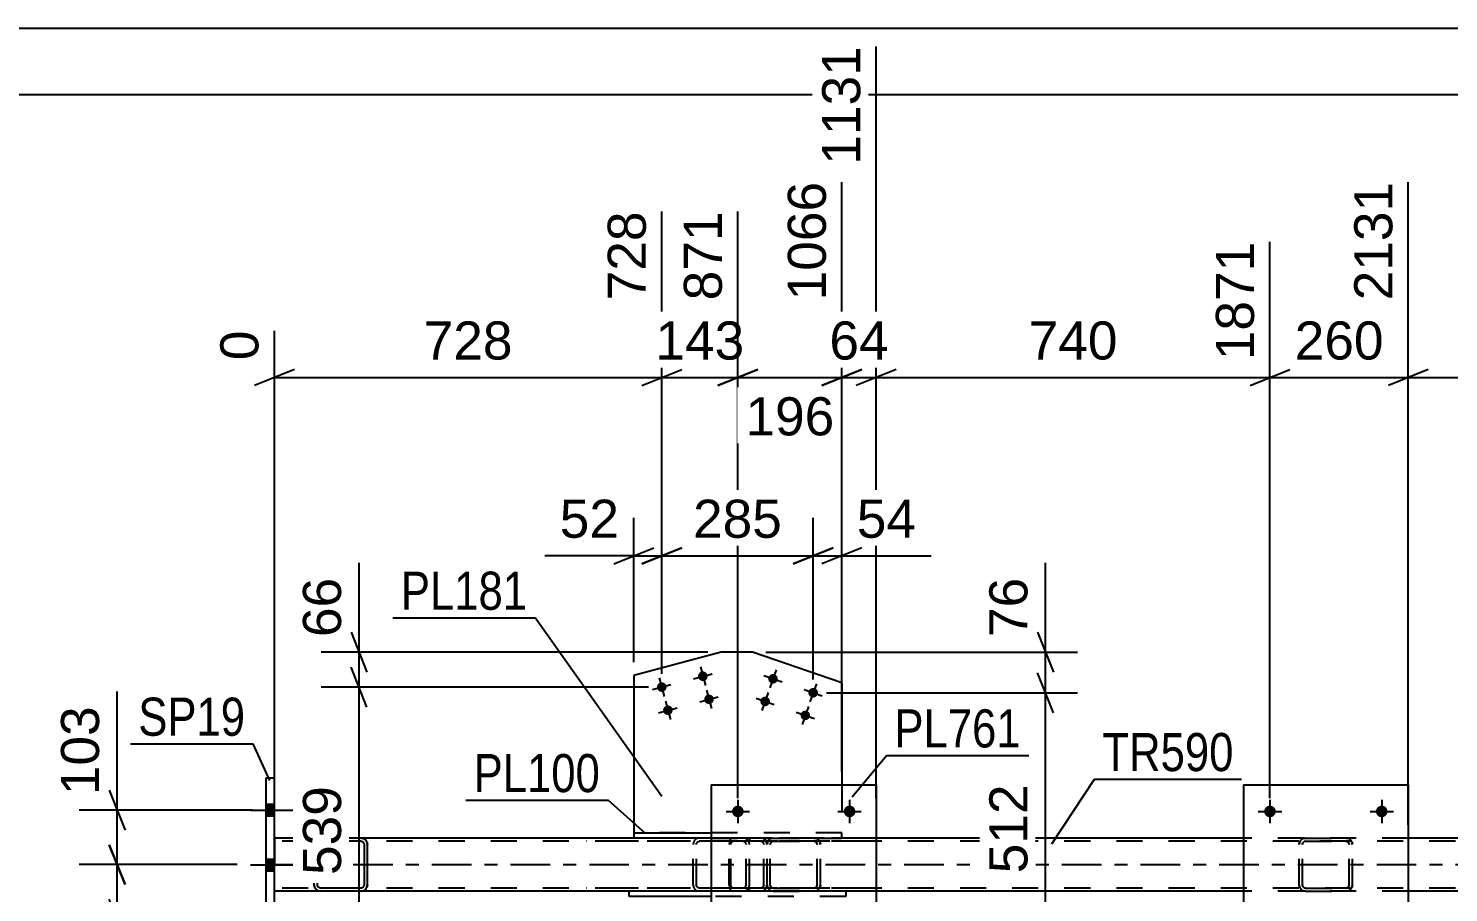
# Model space of a CAD drawing. Header units: millimetres. Extents: x -115 to 726, y -400 to 194.
# Drawn here: x -50.7 to 56.1, y 129.3 to 194.3 of the extents above; entities that cross this region are included whole.
import ezdxf

# ---------------------------------------------------------------- set-up
doc = ezdxf.new("R2010")
doc.units = ezdxf.units.MM
doc.linetypes.add('DXK_LINE_DOT2', pattern=[3.9198, 1.9599, -1.9599])
doc.linetypes.add('DXK_LINE_DOT3', pattern=[5.9187, 2.979, -0.9799, 0.9799, -0.9799])
doc.styles.add('Arial', font='arial.ttf', dxfattribs={"height": 0.2})
doc.styles.add('Arial Narrow', font='ARIALN.TTF', dxfattribs={"height": 0.2})

# ---------------------------------------------------------------- blocks, each defined once
blk = doc.blocks.new('Unknown-203724152-1113')
at = {"color": 5, "linetype": 'Continuous'}
for p, q in [((726.32, 194.3), (-114.68, 194.3)), ((721.32, 189.3), (-109.68, 189.3))]:
    blk.add_line(p, q, dxfattribs=at)
blk = doc.blocks.new('Part-203724152-4819 - 4735')
at = {"color": 7, "linetype": 'DXK_LINE_DOT2'}
for p, q in [((3.04, 133.44), (-8.73, 133.44)), ((3.04, 133.2), (-8.73, 133.2)), ((-0.66, 133.14), (-0.7, 132.96)), ((-0.7, 129.92), (-0.7, 132.96)), ((-0.45, 132.96), (-0.43, 133.05)), ((-0.45, 129.92), (-0.45, 132.96)), ((-0.43, 133.05), (-0.37, 133.13)), ((-0.19, 133.44), (-0.39, 133.4)), ((-0.37, 133.13), (-0.29, 133.18)), ((-0.29, 133.18), (-0.19, 133.2)), ((3.24, 133.4), (3.04, 133.44)), ((3.04, 133.2), (3.14, 133.18)), ((3.14, 133.18), (3.22, 133.13)), ((3.22, 133.13), (3.28, 133.05)), ((3.28, 133.05), (3.3, 132.96)), ((3.3, 129.92), (3.3, 132.96)), ((3.55, 132.96), (3.51, 133.14)), ((3.55, 129.92), (3.55, 132.96)), ((3.04, 129.68), (-8.73, 129.68)), ((3.04, 129.44), (-8.73, 129.44)), ((-0.7, 129.92), (-0.66, 129.74)), ((-0.43, 129.83), (-0.45, 129.92)), ((-0.37, 129.75), (-0.43, 129.83)), ((-0.39, 129.48), (-0.19, 129.44)), ((-0.29, 129.7), (-0.37, 129.75)), ((-0.19, 129.68), (-0.29, 129.7)), ((3.14, 129.7), (3.04, 129.68)), ((3.04, 129.44), (3.24, 129.48)), ((3.22, 129.75), (3.14, 129.7)), ((3.28, 129.83), (3.22, 129.75)), ((3.3, 129.92), (3.28, 129.83)), ((3.51, 129.74), (3.55, 129.92))]:
    blk.add_line(p, q, dxfattribs=at)
for centre, start, end in [((-0.21, 132.94), 110.7583, 155.68), ((3.06, 132.94), 24.32, 69.2417), ((-0.21, 129.94), 204.32, 249.2417), ((3.06, 129.94), 290.7583, 335.68)]:
    blk.add_arc(centre, 0.496, start, end, dxfattribs=at)
blk = doc.blocks.new('Part-203724152-4766 - 4735')
at = {"color": 2, "linetype": 'Continuous'}
for p, q in [((-28.7, 133.44), (-32.17, 133.44)), ((-5.15, 133.44), (-25.66, 133.44)), ((40.67, 133.44), (13.07, 133.44)), ((79.43, 133.44), (53.07, 133.44)), ((-28.7, 129.44), (-32.17, 129.44)), ((-5.51, 129.44), (-25.66, 129.44)), ((40.67, 129.44), (13.07, 129.44)), ((77.73, 129.44), (53.07, 129.44))]:
    blk.add_line(p, q, dxfattribs=at)
at = {"color": 7, "linetype": 'DXK_LINE_DOT2'}
for p, q in [((-32.17, 133.44), (-32.17, 129.44)), ((621.06, 133.2), (-32.17, 133.2)), ((-25.66, 133.44), (-28.7, 133.44)), ((13.07, 133.44), (-5.15, 133.44)), ((53.07, 133.44), (40.67, 133.44)), ((621.06, 129.68), (-32.17, 129.68)), ((-25.66, 129.44), (-28.7, 129.44)), ((13.07, 129.44), (-5.51, 129.44)), ((53.07, 129.44), (40.67, 129.44))]:
    blk.add_line(p, q, dxfattribs=at)
at = {"color": 7, "linetype": 'DXK_LINE_DOT3'}
blk.add_line((-32.17, 131.44), (621.06, 131.44), dxfattribs=at)
blk = doc.blocks.new('Part-203724152-4771 - 4735')
at = {"color": 2, "linetype": 'Continuous'}
for p, q in [((0.67, 137.44), (0.67, 125.44)), ((0.67, 137.44), (13.07, 137.44)), ((13.07, 137.44), (13.07, 125.44)), ((0.67, 125.44), (13.07, 125.44))]:
    blk.add_line(p, q, dxfattribs=at)
blk = doc.blocks.new('Part-203724152-4772 - 4735')
at = {"color": 2, "linetype": 'Continuous'}
for p, q in [((-29.15, 133.14), (-29.18, 132.96)), ((-29.18, 129.92), (-29.18, 132.96)), ((-28.94, 132.96), (-28.92, 133.05)), ((-28.94, 129.92), (-28.94, 132.96)), ((-28.92, 133.05), (-28.87, 133.13)), ((-28.7, 133.44), (-28.89, 133.4)), ((-28.87, 133.13), (-28.79, 133.18)), ((-28.79, 133.18), (-28.7, 133.2)), ((-25.66, 133.44), (-28.7, 133.44)), ((-25.66, 133.2), (-28.7, 133.2)), ((-25.48, 133.4), (-25.66, 133.44)), ((-25.66, 133.2), (-25.57, 133.18)), ((-25.57, 133.18), (-25.49, 133.13)), ((-25.49, 133.13), (-25.44, 133.05)), ((-25.44, 133.05), (-25.42, 132.96)), ((-25.42, 132.96), (-25.42, 129.92)), ((-25.18, 132.96), (-25.22, 133.14)), ((-25.18, 129.92), (-25.18, 132.96)), ((-29.18, 129.92), (-29.15, 129.74)), ((-28.92, 129.83), (-28.94, 129.92)), ((-28.87, 129.75), (-28.92, 129.83)), ((-28.89, 129.48), (-28.7, 129.44)), ((-28.79, 129.7), (-28.87, 129.75)), ((-28.7, 129.68), (-28.79, 129.7)), ((-25.66, 129.68), (-28.7, 129.68)), ((-25.66, 129.44), (-28.7, 129.44)), ((-25.57, 129.7), (-25.66, 129.68)), ((-25.66, 129.44), (-25.48, 129.48)), ((-25.49, 129.75), (-25.57, 129.7)), ((-25.44, 129.83), (-25.49, 129.75)), ((-25.42, 129.92), (-25.44, 129.83)), ((-25.22, 129.74), (-25.18, 129.92))]:
    blk.add_line(p, q, dxfattribs=at)
at = {"color": 7, "linetype": 'DXK_LINE_DOT2'}
for p, q in [((-29.18, 132.96), (-29.15, 133.14)), ((-28.89, 133.4), (-28.7, 133.44)), ((-25.66, 133.44), (-25.48, 133.4)), ((-25.22, 133.14), (-25.18, 132.96)), ((-29.15, 129.74), (-29.18, 129.92)), ((-28.7, 129.44), (-28.89, 129.48)), ((-25.48, 129.48), (-25.66, 129.44)), ((-25.18, 129.92), (-25.22, 129.74))]:
    blk.add_line(p, q, dxfattribs=at)
at = {"color": 7, "linetype": 'DXK_LINE_DOT3'}
blk.add_line((-27.18, 131.44), (-27.18, 131.44), dxfattribs=at)
at = {"color": 2, "linetype": 'Continuous'}
for centre, start, end in [((-28.7, 132.96), 112.5, 157.5), ((-25.66, 132.96), 22.5, 67.5), ((-28.7, 129.92), 202.5, 247.5), ((-25.66, 129.92), 292.5, 337.5)]:
    blk.add_arc(centre, 0.48, start, end, dxfattribs=at)
at = {"color": 7, "linetype": 'DXK_LINE_DOT2'}
for centre, start, end in [((-28.7, 132.96), 112.5, 157.5), ((-25.66, 132.96), 22.5, 67.5), ((-28.7, 129.92), 202.5, 247.5), ((-25.66, 129.92), 292.5, 337.5)]:
    blk.add_arc(centre, 0.48, start, end, dxfattribs=at)
blk = doc.blocks.new('Part-203724152-4837 - 4735')
at = {"color": 7, "linetype": 'DXK_LINE_DOT2'}
for p, q in [((4.87, 132.96), (4.9, 133.14)), ((4.9, 133.14), (4.87, 132.96)), ((4.87, 129.92), (4.87, 132.96)), ((5.11, 132.96), (5.12, 133.05)), ((5.12, 133.05), (5.11, 132.96)), ((5.11, 129.92), (5.11, 132.96)), ((5.12, 133.05), (5.18, 133.13)), ((5.18, 133.13), (5.12, 133.05)), ((5.16, 133.4), (5.35, 133.44)), ((5.35, 133.44), (5.16, 133.4)), ((5.18, 133.13), (5.25, 133.18)), ((5.25, 133.18), (5.18, 133.13)), ((5.25, 133.18), (5.35, 133.2)), ((5.35, 133.2), (5.25, 133.18)), ((5.35, 133.44), (8.39, 133.44)), ((5.35, 133.44), (5.35, 133.44)), ((5.35, 133.44), (8.39, 133.44)), ((5.35, 133.2), (8.39, 133.2)), ((5.35, 133.2), (5.35, 133.2)), ((8.39, 133.2), (5.35, 133.2)), ((8.39, 133.44), (8.39, 133.44)), ((8.39, 133.44), (8.57, 133.4)), ((8.57, 133.4), (8.39, 133.44)), ((8.39, 133.2), (8.39, 133.2)), ((8.39, 133.2), (8.48, 133.18)), ((8.48, 133.18), (8.39, 133.2)), ((8.48, 133.18), (8.56, 133.13)), ((8.56, 133.13), (8.48, 133.18)), ((8.56, 133.13), (8.61, 133.05)), ((8.61, 133.05), (8.56, 133.13)), ((8.61, 133.05), (8.63, 132.96)), ((8.63, 132.96), (8.61, 133.05)), ((8.63, 129.92), (8.63, 132.96)), ((8.83, 133.14), (8.87, 132.96)), ((8.87, 132.96), (8.83, 133.14)), ((8.87, 129.92), (8.87, 132.96)), ((4.9, 129.74), (4.87, 129.92)), ((4.87, 129.92), (4.9, 129.73)), ((5.12, 129.83), (5.11, 129.92)), ((5.11, 129.92), (5.12, 129.83)), ((5.18, 129.75), (5.12, 129.83)), ((5.12, 129.83), (5.18, 129.75)), ((5.35, 129.44), (5.16, 129.48)), ((5.16, 129.47), (5.35, 129.44)), ((5.25, 129.7), (5.18, 129.75)), ((5.18, 129.75), (5.25, 129.7)), ((5.35, 129.68), (5.25, 129.7)), ((5.25, 129.7), (5.35, 129.68)), ((5.35, 129.68), (8.39, 129.68)), ((5.35, 129.68), (5.35, 129.68)), ((5.35, 129.68), (8.39, 129.68)), ((5.35, 129.44), (8.39, 129.44)), ((5.35, 129.44), (5.35, 129.44)), ((5.35, 129.44), (8.39, 129.44)), ((8.48, 129.7), (8.39, 129.68)), ((8.39, 129.68), (8.48, 129.7)), ((8.39, 129.68), (8.39, 129.68)), ((8.57, 129.48), (8.39, 129.44)), ((8.39, 129.44), (8.57, 129.47)), ((8.39, 129.44), (8.39, 129.44)), ((8.56, 129.75), (8.48, 129.7)), ((8.48, 129.7), (8.56, 129.75)), ((8.61, 129.83), (8.56, 129.75)), ((8.56, 129.75), (8.61, 129.83)), ((8.63, 129.92), (8.61, 129.83)), ((8.61, 129.83), (8.63, 129.92)), ((8.87, 129.92), (8.83, 129.74)), ((8.83, 129.73), (8.87, 129.92))]:
    blk.add_line(p, q, dxfattribs=at)
at = {"color": 7, "linetype": 'DXK_LINE_DOT3'}
blk.add_line((6.87, 131.44), (6.87, 131.44), dxfattribs=at)
at = {"color": 7, "linetype": 'DXK_LINE_DOT2'}
for centre, start, end in [((5.35, 132.96), 112.5, 157.5), ((5.35, 132.96), 112.5, 157.5), ((8.39, 132.96), 22.5, 67.5), ((8.39, 132.96), 22.5, 67.5), ((5.35, 129.92), 202.5, 247.5), ((5.35, 129.92), 202.5, 247.5), ((8.39, 129.92), 292.5, 337.5), ((8.39, 129.92), 292.5, 337.5)]:
    blk.add_arc(centre, 0.48, start, end, dxfattribs=at)
blk = doc.blocks.new('Part-203724152-4777 - 4735')
at = {"color": 2, "linetype": 'Continuous'}
for p, q in [((40.67, 137.44), (40.67, 125.44)), ((40.67, 137.44), (53.07, 137.44)), ((53.07, 137.44), (53.07, 125.44)), ((40.67, 125.44), (53.07, 125.44))]:
    blk.add_line(p, q, dxfattribs=at)
blk = doc.blocks.new('Part-203724152-4778 - 4735')
at = {"color": 7, "linetype": 'DXK_LINE_DOT2'}
for p, q in [((44.87, 132.96), (44.9, 133.14)), ((44.9, 133.14), (44.87, 132.96)), ((44.87, 129.92), (44.87, 132.96)), ((45.11, 132.96), (45.12, 133.05)), ((45.12, 133.05), (45.11, 132.96)), ((45.11, 129.92), (45.11, 132.96)), ((45.12, 133.05), (45.18, 133.13)), ((45.18, 133.13), (45.12, 133.05)), ((45.16, 133.4), (45.35, 133.44)), ((45.35, 133.44), (45.16, 133.4)), ((45.18, 133.13), (45.25, 133.18)), ((45.25, 133.18), (45.18, 133.13)), ((45.25, 133.18), (45.35, 133.2)), ((45.35, 133.2), (45.25, 133.18)), ((45.35, 133.44), (48.39, 133.44)), ((45.35, 133.44), (45.35, 133.44)), ((45.35, 133.44), (48.39, 133.44)), ((45.35, 133.2), (48.39, 133.2)), ((45.35, 133.2), (45.35, 133.2)), ((48.39, 133.2), (45.35, 133.2)), ((48.39, 133.44), (48.39, 133.44)), ((48.39, 133.44), (48.57, 133.4)), ((48.57, 133.4), (48.39, 133.44)), ((48.39, 133.2), (48.39, 133.2)), ((48.39, 133.2), (48.48, 133.18)), ((48.48, 133.18), (48.39, 133.2)), ((48.48, 133.18), (48.56, 133.13)), ((48.56, 133.13), (48.48, 133.18)), ((48.56, 133.13), (48.61, 133.05)), ((48.61, 133.05), (48.56, 133.13)), ((48.61, 133.05), (48.63, 132.96)), ((48.63, 132.96), (48.61, 133.05)), ((48.63, 129.92), (48.63, 132.96)), ((48.83, 133.14), (48.87, 132.96)), ((48.87, 132.96), (48.83, 133.14)), ((48.87, 129.92), (48.87, 132.96)), ((44.9, 129.74), (44.87, 129.92)), ((44.87, 129.92), (44.9, 129.73)), ((45.12, 129.83), (45.11, 129.92)), ((45.11, 129.92), (45.12, 129.83)), ((45.18, 129.75), (45.12, 129.83)), ((45.12, 129.83), (45.18, 129.75)), ((45.35, 129.44), (45.16, 129.48)), ((45.16, 129.47), (45.35, 129.44)), ((45.25, 129.7), (45.18, 129.75)), ((45.18, 129.75), (45.25, 129.7)), ((45.35, 129.68), (45.25, 129.7)), ((45.25, 129.7), (45.35, 129.68)), ((45.35, 129.68), (48.39, 129.68)), ((45.35, 129.68), (45.35, 129.68)), ((45.35, 129.68), (48.39, 129.68)), ((45.35, 129.44), (48.39, 129.44)), ((45.35, 129.44), (45.35, 129.44)), ((45.35, 129.44), (48.39, 129.44)), ((48.48, 129.7), (48.39, 129.68)), ((48.39, 129.68), (48.48, 129.7)), ((48.39, 129.68), (48.39, 129.68)), ((48.57, 129.48), (48.39, 129.44)), ((48.39, 129.44), (48.57, 129.47)), ((48.39, 129.44), (48.39, 129.44)), ((48.56, 129.75), (48.48, 129.7)), ((48.48, 129.7), (48.56, 129.75)), ((48.61, 129.83), (48.56, 129.75)), ((48.56, 129.75), (48.61, 129.83)), ((48.63, 129.92), (48.61, 129.83)), ((48.61, 129.83), (48.63, 129.92)), ((48.87, 129.92), (48.83, 129.74)), ((48.83, 129.73), (48.87, 129.92))]:
    blk.add_line(p, q, dxfattribs=at)
at = {"color": 7, "linetype": 'DXK_LINE_DOT3'}
blk.add_line((46.87, 131.44), (46.87, 131.44), dxfattribs=at)
at = {"color": 7, "linetype": 'DXK_LINE_DOT2'}
for centre, start, end in [((45.35, 132.96), 112.5, 157.5), ((45.35, 132.96), 112.5, 157.5), ((48.39, 132.96), 22.5, 67.5), ((48.39, 132.96), 22.5, 67.5), ((45.35, 129.92), 202.5, 247.5), ((45.35, 129.92), 202.5, 247.5), ((48.39, 129.92), 292.5, 337.5), ((48.39, 129.92), 292.5, 337.5)]:
    blk.add_arc(centre, 0.48, start, end, dxfattribs=at)
blk = doc.blocks.new('Bolt-203724152-4783 - 4735')
at = {"linetype": 'Continuous'}
for points in [[(-32.81, 135.98), (-32.81, 135.1), (-32.17, 135.1), (-32.17, 135.98)], [(-32.81, 135.98), (-32.81, 135.1), (-32.17, 135.1), (-32.17, 135.98)], [(-32.81, 135.98), (-32.81, 135.1), (-32.17, 135.1), (-32.17, 135.98)], [(-32.81, 131.86), (-32.81, 130.98), (-32.17, 130.98), (-32.17, 131.86)], [(-32.81, 131.86), (-32.81, 130.98), (-32.17, 130.98), (-32.17, 131.86)], [(-32.81, 127.78), (-32.81, 126.9), (-32.17, 126.9), (-32.17, 127.78)], [(-32.81, 127.78), (-32.81, 126.9), (-32.17, 126.9), (-32.17, 127.78)], [(-32.81, 127.78), (-32.81, 126.9), (-32.17, 126.9), (-32.17, 127.78)]]:
    blk.add_hatch(color=1, dxfattribs=at).paths.add_polyline_path(points)
at = {"color": 1, "linetype": 'Continuous'}
for p, q in [((-32.81, 135.98), (-32.17, 135.98)), ((-32.81, 135.98), (-32.17, 135.98)), ((-32.81, 135.98), (-32.17, 135.98)), ((-33.97, 135.54), (-30.65, 135.54)), ((-33.97, 135.54), (-30.65, 135.54)), ((-33.97, 135.54), (-30.65, 135.54)), ((-32.81, 135.1), (-32.17, 135.1)), ((-32.81, 135.1), (-32.17, 135.1)), ((-32.81, 135.1), (-32.17, 135.1)), ((-33.97, 131.42), (-30.65, 131.42)), ((-33.97, 131.42), (-30.65, 131.42)), ((-32.81, 131.86), (-32.17, 131.86)), ((-32.81, 131.86), (-32.17, 131.86)), ((-32.81, 130.98), (-32.17, 130.98)), ((-32.81, 130.98), (-32.17, 130.98)), ((-33.97, 127.34), (-30.65, 127.34)), ((-33.97, 127.34), (-30.65, 127.34)), ((-33.97, 127.34), (-30.65, 127.34)), ((-32.81, 127.78), (-32.17, 127.78)), ((-32.81, 127.78), (-32.17, 127.78)), ((-32.81, 127.78), (-32.17, 127.78)), ((-32.81, 126.9), (-32.17, 126.9)), ((-32.81, 126.9), (-32.17, 126.9)), ((-32.81, 126.9), (-32.17, 126.9))]:
    blk.add_line(p, q, dxfattribs=at)
blk = doc.blocks.new('Bolt-203724152-4797 - 4735')
at = {"linetype": 'Continuous'}
for points in [[(5.65, 145.29, -1), (4.97, 145.53, -1)], [(8.67, 144.24, -1), (7.99, 144.48, -1)], [(5.06, 143.59, -1), (4.38, 143.83, -1)], [(8.08, 142.54, -1), (7.4, 142.78, -1)]]:
    blk.add_hatch(color=1, dxfattribs=at).paths.add_polyline_path(points)
at = {"color": 1, "linetype": 'Continuous'}
for p, q in [((4.63, 145.65), (5.99, 145.18)), ((5.54, 146.09), (5.07, 144.73)), ((4.95, 144.39), (4.48, 143.03)), ((7.65, 144.6), (9.01, 144.13)), ((8.57, 145.04), (8.09, 143.68)), ((4.04, 143.95), (5.4, 143.47)), ((7.98, 143.34), (7.5, 141.98)), ((7.06, 142.9), (8.42, 142.43))]:
    blk.add_line(p, q, dxfattribs=at)
blk = doc.blocks.new('Bolt-203724152-4844 - 4735')
at = {"linetype": 'Continuous'}
for points in [[(3.11, 135.44, -1), (2.23, 135.44, -1)], [(11.51, 135.44, -1), (10.63, 135.44, -1)]]:
    blk.add_hatch(color=1, dxfattribs=at).paths.add_polyline_path(points)
at = {"color": 1, "linetype": 'Continuous'}
for p, q in [((2.67, 136.32), (2.67, 134.56)), ((11.07, 136.32), (11.07, 134.56)), ((1.79, 135.44), (3.55, 135.44)), ((10.19, 135.44), (11.95, 135.44))]:
    blk.add_line(p, q, dxfattribs=at)
blk = doc.blocks.new('Bolt-203724152-4846 - 4735')
at = {"linetype": 'Continuous'}
for points in [[(43.11, 135.44, -1), (42.23, 135.44, -1)], [(51.51, 135.44, -1), (50.63, 135.44, -1)]]:
    blk.add_hatch(color=1, dxfattribs=at).paths.add_polyline_path(points)
at = {"color": 1, "linetype": 'Continuous'}
for p, q in [((42.67, 136.32), (42.67, 134.56)), ((51.07, 136.32), (51.07, 134.56)), ((41.79, 135.44), (43.55, 135.44)), ((50.19, 135.44), (51.95, 135.44))]:
    blk.add_line(p, q, dxfattribs=at)
blk = doc.blocks.new('Part-203724152-4961 - 4735')
at = {"color": 2, "linetype": 'Continuous'}
for p, q in [((-32.17, 137.94), (-32.81, 137.94)), ((-32.81, 137.94), (-32.81, 124.94)), ((-32.17, 124.94), (-32.17, 137.94)), ((-32.81, 124.94), (-32.17, 124.94))]:
    blk.add_line(p, q, dxfattribs=at)
blk = doc.blocks.new('Part-203724152-4988 - 4735')
at = {"color": 2, "linetype": 'Continuous'}
for p, q in [((0.67, 129.44), (-5.51, 129.44)), ((-5.51, 129.04), (-5.51, 129.44)), ((0.67, 129.04), (-5.51, 129.04))]:
    blk.add_line(p, q, dxfattribs=at)
at = {"color": 7, "linetype": 'DXK_LINE_DOT2'}
for p, q in [((10.79, 129.44), (0.67, 129.44)), ((10.79, 129.44), (10.79, 129.04)), ((10.79, 129.04), (0.67, 129.04))]:
    blk.add_line(p, q, dxfattribs=at)
blk = doc.blocks.new('Bolt-203724152-4994 - 4735')
at = {"linetype": 'Continuous'}
for points in [[(0.39, 145.7, -1), (-0.31, 145.51, -1)], [(-2.7, 144.88, -1), (-3.4, 144.69, -1)], [(0.85, 143.96, -1), (0.15, 143.77, -1)], [(-2.24, 143.14, -1), (-2.94, 142.95, -1)]]:
    blk.add_hatch(color=1, dxfattribs=at).paths.add_polyline_path(points)
at = {"color": 1, "linetype": 'Continuous'}
for p, q in [((-0.15, 146.3), (0.23, 144.91)), ((-3.24, 145.48), (-2.87, 144.09)), ((-0.66, 145.42), (0.74, 145.79)), ((-3.75, 144.6), (-2.36, 144.97)), ((0.32, 144.56), (0.69, 143.17)), ((-3.29, 142.86), (-1.89, 143.23)), ((-2.77, 143.74), (-2.4, 142.35)), ((-0.19, 143.68), (1.2, 144.05))]:
    blk.add_line(p, q, dxfattribs=at)
blk = doc.blocks.new('Part-203724152-5011 - 4735')
at = {"color": 2, "linetype": 'Continuous'}
for p, q in [((-5.15, 133.84), (-5.15, 133.44)), ((-5.15, 133.84), (0.67, 133.84)), ((0.67, 133.44), (-5.15, 133.44))]:
    blk.add_line(p, q, dxfattribs=at)
at = {"color": 7, "linetype": 'DXK_LINE_DOT2'}
for p, q in [((10.49, 133.84), (0.67, 133.84)), ((10.49, 133.44), (10.49, 133.84)), ((0.67, 133.44), (10.49, 133.44))]:
    blk.add_line(p, q, dxfattribs=at)
blk = doc.blocks.new('Part-203724152-5016 - 4735')
at = {"color": 2, "linetype": 'Continuous'}
for p, q in [((1.42, 147.42), (-5.15, 145.67)), ((3.78, 147.42), (1.42, 147.42)), ((10.49, 145.1), (3.78, 147.42)), ((-5.15, 145.67), (-5.15, 133.84)), ((10.49, 145.1), (10.49, 137.44))]:
    blk.add_line(p, q, dxfattribs=at)
at = {"color": 7, "linetype": 'DXK_LINE_DOT2'}
for p, q in [((10.49, 137.44), (10.49, 133.84)), ((10.49, 133.84), (-5.15, 133.84))]:
    blk.add_line(p, q, dxfattribs=at)
blk = doc.blocks.new('Part-203724152-5019 - 4735')
at = {"color": 7, "linetype": 'DXK_LINE_DOT2'}
for p, q in [((2.03, 133.14), (2.01, 132.96)), ((2.01, 129.92), (2.01, 132.96)), ((2.09, 133.3), (2.03, 133.14)), ((2.17, 133.4), (2.09, 133.3)), ((2.14, 132.96), (2.15, 133.05)), ((2.14, 129.92), (2.14, 132.96)), ((2.15, 133.05), (2.18, 133.13)), ((2.28, 133.44), (2.17, 133.4)), ((2.18, 133.13), (2.23, 133.18)), ((2.23, 133.18), (2.28, 133.2)), ((11.68, 133.44), (2.28, 133.44)), ((11.68, 133.2), (2.28, 133.2)), ((3.55, 133.44), (3.55, 133.2)), ((4.56, 133.4), (4.37, 133.44)), ((4.37, 133.2), (4.46, 133.18)), ((4.46, 133.18), (4.55, 133.13)), ((4.55, 133.13), (4.6, 133.05)), ((4.6, 133.05), (4.62, 132.96)), ((4.62, 129.92), (4.62, 132.96)), ((4.87, 132.96), (4.83, 133.14)), ((4.87, 129.92), (4.87, 132.96)), ((2.01, 129.92), (2.03, 129.74)), ((2.03, 129.74), (2.09, 129.58)), ((2.09, 129.58), (2.17, 129.48)), ((2.15, 129.83), (2.14, 129.92)), ((2.18, 129.75), (2.15, 129.83)), ((2.17, 129.48), (2.28, 129.44)), ((2.23, 129.7), (2.18, 129.75)), ((2.28, 129.68), (2.23, 129.7)), ((11.68, 129.68), (2.28, 129.68)), ((11.68, 129.44), (2.28, 129.44)), ((3.55, 129.44), (3.55, 129.68)), ((4.46, 129.7), (4.37, 129.68)), ((4.37, 129.44), (4.56, 129.48)), ((4.55, 129.75), (4.46, 129.7)), ((4.6, 129.83), (4.55, 129.75)), ((4.62, 129.92), (4.6, 129.83)), ((4.83, 129.74), (4.87, 129.92))]:
    blk.add_line(p, q, dxfattribs=at)
for centre, start, end in [((4.38, 132.94), 23.8494, 68.8059), ((4.38, 129.93), 291.1941, 336.1506)]:
    blk.add_arc(centre, 0.492, start, end, dxfattribs=at)
blk = doc.blocks.new('StraightDimension-203724152-12684 - 4735')
at = {"color": 7, "linetype": 'Continuous'}
for p, q in [((26.39, 142.86), (25.19, 145.86)), ((9.33, 144.36), (28.19, 144.36)), ((25.79, 123.9), (25.79, 144.36)), ((25.19, 125.4), (26.39, 122.4)), ((9.52, 123.9), (28.19, 123.9))]:
    blk.add_line(p, q, dxfattribs=at)
at = {"color": 0}
blk.add_wipeout([(25.04, 138.07), (20.84, 138.07), (20.84, 130.19), (25.04, 130.19)], dxfattribs=at)
at = {"color": 3, "style": 'Arial'}
blk.add_text('512', height=2.865, rotation=90.0002, dxfattribs=at).set_placement((24.44, 130.79))
blk = doc.blocks.new('StraightDimension-203724152-5208 - 4735')
at = {"color": 7, "linetype": 'Continuous'}
for p, q in [((53.07, 134.44), (53.07, 182.75)), ((81.59, 138.53), (81.59, 182.75)), ((54.57, 168.66), (51.57, 167.46)), ((53.07, 168.06), (81.59, 168.06)), ((80.09, 167.46), (83.09, 168.66))]:
    blk.add_line(p, q, dxfattribs=at)
at = {"color": 0, "linetype": 'Continuous'}
blk.add_wipeout([(80.99, 183.35), (76.79, 183.35), (76.79, 173.26), (80.99, 173.26)], dxfattribs=at)
at = {"color": 0}
blk.add_wipeout([(71.27, 168.81), (71.27, 173.01), (63.39, 173.01), (63.39, 168.81)], dxfattribs=at)
at = {"color": 3, "linetype": 'Continuous', "style": 'Arial'}
blk.add_text('2844', height=2.865, rotation=90.0002, dxfattribs=at).set_placement((80.39, 173.86))
at = {"color": 3, "style": 'Arial'}
blk.add_text('713', height=2.865, dxfattribs=at).set_placement((63.99, 169.41))
blk = doc.blocks.new('StraightDimension-203724152-12683 - 4735')
at = {"color": 7, "linetype": 'Continuous'}
for p, q in [((25.79, 147.42), (25.79, 154.12)), ((25.79, 147.42), (25.79, 154.12)), ((25.19, 148.92), (26.39, 145.92)), ((4.78, 147.42), (28.19, 147.42)), ((25.79, 144.36), (25.79, 147.42)), ((26.39, 142.86), (25.19, 145.86)), ((9.33, 144.36), (28.19, 144.36))]:
    blk.add_line(p, q, dxfattribs=at)
at = {"color": 0}
blk.add_wipeout([(25.04, 153.59), (20.84, 153.59), (20.84, 147.95), (25.04, 147.95)], dxfattribs=at)
at = {"color": 3, "style": 'Arial'}
blk.add_text('76', height=2.865, rotation=90.0002, dxfattribs=at).set_placement((24.44, 148.55))
blk = doc.blocks.new('StraightDimension-203724152-5175 - 4735')
at = {"color": 7, "linetype": 'Continuous'}
for p, q in [((13.07, 136.44), (13.07, 192.95)), ((42.67, 136.44), (42.67, 178.25)), ((14.57, 168.66), (11.57, 167.46)), ((13.07, 168.06), (42.67, 168.06)), ((41.17, 167.46), (44.17, 168.66))]:
    blk.add_line(p, q, dxfattribs=at)
at = {"color": 0}
blk.add_wipeout([(31.8, 168.81), (31.8, 173.01), (23.93, 173.01), (23.93, 168.81)], dxfattribs=at)
at = {"color": 3, "style": 'Arial'}
blk.add_text('740', height=2.865, dxfattribs=at).set_placement((24.53, 169.41))
at = {"color": 0, "linetype": 'Continuous'}
blk.add_wipeout([(42.07, 178.85), (37.87, 178.85), (37.87, 168.76), (42.07, 168.76)], dxfattribs=at)
at = {"color": 3, "linetype": 'Continuous', "style": 'Arial'}
blk.add_text('1871', height=2.865, rotation=90.0002, dxfattribs=at).set_placement((41.47, 169.36))
blk = doc.blocks.new('StraightDimension-203724152-6017 - 4735')
at = {"color": 7, "linetype": 'Continuous'}
for p, q in [((-44, 135.54), (-44, 144.46)), ((-44, 135.54), (-44, 144.46)), ((-44.6, 137.04), (-43.4, 134.04)), ((-33.81, 135.54), (-46.85, 135.54)), ((-44, 131.44), (-44, 135.54)), ((-43.4, 129.94), (-44.6, 132.94)), ((-34.97, 131.44), (-46.85, 131.44))]:
    blk.add_line(p, q, dxfattribs=at)
at = {"color": 0}
blk.add_wipeout([(-44.76, 143.94), (-48.96, 143.94), (-48.96, 136.06), (-44.76, 136.06)], dxfattribs=at)
at = {"color": 3, "style": 'Arial'}
blk.add_text('103', height=2.865, rotation=90.0002, dxfattribs=at).set_placement((-45.35, 136.66))
blk = doc.blocks.new('StraightDimension-203724152-5123 - 4735')
at = {"color": 7, "linetype": 'Continuous'}
for p, q in [((-3.05, 145.78), (-3.05, 180.53)), ((-32.17, 134.44), (-32.17, 171.58)), ((-30.67, 168.66), (-33.67, 167.46)), ((-32.17, 168.06), (-3.05, 168.06)), ((-4.55, 167.46), (-1.55, 168.66))]:
    blk.add_line(p, q, dxfattribs=at)
at = {"color": 0, "linetype": 'Continuous'}
blk.add_wipeout([(-3.65, 181.13), (-7.85, 181.13), (-7.85, 173.26), (-3.65, 173.26)], dxfattribs=at)
at = {"color": 0}
blk.add_wipeout([(-13.67, 168.81), (-13.67, 173.01), (-21.55, 173.01), (-21.55, 168.81)], dxfattribs=at)
at = {"color": 3, "linetype": 'Continuous', "style": 'Arial'}
blk.add_text('728', height=2.865, rotation=90.0002, dxfattribs=at).set_placement((-4.25, 173.86))
at = {"color": 3, "style": 'Arial'}
blk.add_text('728', height=2.865, dxfattribs=at).set_placement((-20.95, 169.41))
at = {"color": 0, "linetype": 'Continuous'}
blk.add_wipeout([(-32.77, 172.18), (-36.97, 172.18), (-36.97, 168.76), (-32.77, 168.76)], dxfattribs=at)
at = {"color": 3, "linetype": 'Continuous', "style": 'Arial'}
blk.add_text('0', height=2.87, rotation=90.0002, dxfattribs=at).set_placement((-33.37, 169.36))
blk = doc.blocks.new('StraightDimension-203724152-5133 - 4735')
at = {"color": 7, "linetype": 'Continuous'}
for p, q in [((-3.05, 145.78), (-3.05, 180.53)), ((2.67, 136.44), (2.67, 180.53)), ((-4.55, 167.46), (-1.55, 168.66)), ((-3.05, 168.06), (2.67, 168.06)), ((4.17, 168.66), (1.17, 167.46))]:
    blk.add_line(p, q, dxfattribs=at)
at = {"color": 0}
blk.add_wipeout([(3.74, 168.81), (3.74, 173.01), (-4.13, 173.01), (-4.13, 168.81)], dxfattribs=at)
at = {"color": 3, "style": 'Arial'}
blk.add_text('143', height=2.865, dxfattribs=at).set_placement((-3.53, 169.41))
at = {"color": 0, "linetype": 'Continuous'}
blk.add_wipeout([(2.07, 181.13), (-2.13, 181.13), (-2.13, 173.26), (2.07, 173.26)], dxfattribs=at)
at = {"color": 3, "linetype": 'Continuous', "style": 'Arial'}
blk.add_text('871', height=2.865, rotation=90.0002, dxfattribs=at).set_placement((1.47, 173.86))
blk = doc.blocks.new('StraightDimension-203724152-5146 - 4735')
at = {"color": 7, "linetype": 'Continuous'}
for p, q in [((10.49, 138.44), (10.49, 182.75)), ((2.67, 136.44), (2.67, 180.53)), ((1.17, 167.46), (4.17, 168.66)), ((2.67, 168.06), (10.49, 168.06)), ((11.99, 168.66), (8.99, 167.46))]:
    blk.add_line(p, q, dxfattribs=at)
at = {"color": 0, "linetype": 'Continuous'}
blk.add_wipeout([(9.89, 183.35), (5.69, 183.35), (5.69, 173.26), (9.89, 173.26)], dxfattribs=at)
at = {"color": 3, "linetype": 'Continuous', "style": 'Arial'}
blk.add_text('1066', height=2.865, rotation=90.0002, dxfattribs=at).set_placement((9.29, 173.86))
at = {"color": 0}
blk.add_wipeout([(10.51, 163.11), (10.51, 167.31), (2.64, 167.31), (2.64, 163.11)], dxfattribs=at)
at = {"color": 3, "style": 'Arial'}
blk.add_text('196', height=2.865, dxfattribs=at).set_placement((3.24, 163.71))
blk = doc.blocks.new('StraightDimension-203724152-5162 - 4735')
at = {"color": 7, "linetype": 'Continuous'}
for p, q in [((13.07, 136.44), (13.07, 192.95)), ((10.49, 138.44), (10.49, 182.75)), ((8.99, 167.46), (11.99, 168.66)), ((10.49, 168.06), (13.07, 168.06)), ((14.57, 168.66), (11.57, 167.46))]:
    blk.add_line(p, q, dxfattribs=at)
at = {"color": 0, "linetype": 'Continuous'}
blk.add_wipeout([(12.47, 193.55), (8.27, 193.55), (8.27, 183.46), (12.47, 183.46)], dxfattribs=at)
at = {"color": 3, "linetype": 'Continuous', "style": 'Arial'}
blk.add_text('1131', height=2.865, rotation=90.0002, dxfattribs=at).set_placement((11.87, 184.06))
at = {"color": 0}
blk.add_wipeout([(14.6, 168.81), (14.6, 173.01), (8.95, 173.01), (8.95, 168.81)], dxfattribs=at)
at = {"color": 3, "style": 'Arial'}
blk.add_text('64', height=2.865, dxfattribs=at).set_placement((9.55, 169.41))
blk = doc.blocks.new('StraightDimension-203724152-5188 - 4735')
at = {"color": 7, "linetype": 'Continuous'}
for p, q in [((53.07, 134.44), (53.07, 182.75)), ((42.67, 136.44), (42.67, 178.25)), ((41.17, 167.46), (44.17, 168.66)), ((42.67, 168.06), (53.07, 168.06)), ((54.57, 168.66), (51.57, 167.46))]:
    blk.add_line(p, q, dxfattribs=at)
at = {"color": 0}
blk.add_wipeout([(51.8, 168.81), (51.8, 173.01), (43.93, 173.01), (43.93, 168.81)], dxfattribs=at)
at = {"color": 3, "style": 'Arial'}
blk.add_text('260', height=2.865, dxfattribs=at).set_placement((44.53, 169.41))
at = {"color": 0, "linetype": 'Continuous'}
blk.add_wipeout([(52.47, 183.35), (48.27, 183.35), (48.27, 173.26), (52.47, 173.26)], dxfattribs=at)
at = {"color": 3, "linetype": 'Continuous', "style": 'Arial'}
blk.add_text('2131', height=2.865, rotation=90.0002, dxfattribs=at).set_placement((51.87, 173.86))
blk = doc.blocks.new('StraightDimension-203724152-5907 - 4735')
at = {"color": 7, "linetype": 'Continuous'}
for p, q in [((8.33, 145.36), (8.33, 157.51)), ((10.49, 146.1), (10.49, 157.51)), ((6.83, 154.06), (9.83, 155.26)), ((11.99, 155.26), (8.99, 154.06)), ((8.33, 154.66), (10.49, 154.66)), ((10.49, 154.66), (17.19, 154.66)), ((10.49, 154.66), (17.19, 154.66))]:
    blk.add_line(p, q, dxfattribs=at)
at = {"color": 0}
blk.add_wipeout([(16.66, 155.41), (16.66, 159.61), (11.01, 159.61), (11.01, 155.41)], dxfattribs=at)
at = {"color": 3, "style": 'Arial'}
blk.add_text('54', height=2.865, dxfattribs=at).set_placement((11.61, 156.01))
blk = doc.blocks.new('StraightDimension-203724152-5896 - 4735')
at = {"color": 7, "linetype": 'Continuous'}
for p, q in [((-3.05, 145.78), (-3.05, 157.51)), ((8.33, 145.36), (8.33, 157.51)), ((-4.55, 154.06), (-1.55, 155.26)), ((9.83, 155.26), (6.83, 154.06)), ((-3.05, 154.66), (8.33, 154.66))]:
    blk.add_line(p, q, dxfattribs=at)
at = {"color": 0}
blk.add_wipeout([(6.57, 155.41), (6.57, 159.61), (-1.3, 159.61), (-1.3, 155.41)], dxfattribs=at)
at = {"color": 3, "style": 'Arial'}
blk.add_text('285', height=2.865, dxfattribs=at).set_placement((-0.7, 156.01))
blk = doc.blocks.new('StraightDimension-203724152-5918 - 4735')
at = {"color": 7, "linetype": 'Continuous'}
for p, q in [((-5.15, 146.67), (-5.15, 157.51)), ((-3.05, 145.78), (-3.05, 157.51)), ((-6.65, 154.06), (-3.65, 155.26)), ((-1.55, 155.26), (-4.55, 154.06)), ((-5.15, 154.66), (-11.85, 154.66)), ((-5.15, 154.66), (-11.85, 154.66)), ((-5.15, 154.66), (-3.05, 154.66))]:
    blk.add_line(p, q, dxfattribs=at)
at = {"color": 0}
blk.add_wipeout([(-5.68, 155.41), (-5.68, 159.61), (-11.32, 159.61), (-11.32, 155.41)], dxfattribs=at)
at = {"color": 3, "style": 'Arial'}
blk.add_text('52', height=2.865, dxfattribs=at).set_placement((-10.72, 156.01))
blk = doc.blocks.new('StraightDimension-203724152-6001 - 4735')
at = {"color": 7, "linetype": 'Continuous'}
for p, q in [((-44.6, 132.94), (-43.4, 129.94)), ((-34.97, 131.44), (-46.85, 131.44)), ((-44, 127.34), (-44, 131.44)), ((-43.4, 125.84), (-44.6, 128.84)), ((-33.81, 127.34), (-46.85, 127.34)), ((-44, 127.34), (-44, 118.42)), ((-44, 127.34), (-44, 118.42))]:
    blk.add_line(p, q, dxfattribs=at)
at = {"color": 0}
blk.add_wipeout([(-44.76, 126.81), (-48.96, 126.81), (-48.96, 118.94), (-44.76, 118.94)], dxfattribs=at)
at = {"color": 3, "style": 'Arial'}
blk.add_text('103', height=2.865, rotation=90.0002, dxfattribs=at).set_placement((-45.35, 119.54))
blk = doc.blocks.new('StraightDimension-203724152-12643 - 4735')
at = {"color": 7, "linetype": 'Continuous'}
for p, q in [((-25.81, 147.42), (-25.81, 154.12)), ((-25.81, 147.42), (-25.81, 154.12)), ((-26.41, 148.92), (-25.21, 145.92)), ((0.42, 147.42), (-28.66, 147.42)), ((-25.81, 144.78), (-25.81, 147.42)), ((-25.21, 143.28), (-26.41, 146.28)), ((-4.05, 144.78), (-28.66, 144.78))]:
    blk.add_line(p, q, dxfattribs=at)
at = {"color": 0}
blk.add_wipeout([(-26.56, 153.59), (-30.76, 153.59), (-30.76, 147.95), (-26.56, 147.95)], dxfattribs=at)
at = {"color": 3, "style": 'Arial'}
blk.add_text('66', height=2.865, rotation=90.0002, dxfattribs=at).set_placement((-27.16, 148.55))
blk = doc.blocks.new('StraightDimension-203724152-12644 - 4735')
at = {"color": 7, "linetype": 'Continuous'}
for p, q in [((-25.21, 143.28), (-26.41, 146.28)), ((-4.05, 144.78), (-28.66, 144.78)), ((-25.81, 123.2), (-25.81, 144.78)), ((-26.41, 124.7), (-25.21, 121.7)), ((-4.29, 123.2), (-28.66, 123.2))]:
    blk.add_line(p, q, dxfattribs=at)
at = {"color": 0}
blk.add_wipeout([(-26.56, 137.93), (-30.76, 137.93), (-30.76, 130.06), (-26.56, 130.06)], dxfattribs=at)
at = {"color": 3, "style": 'Arial'}
blk.add_text('539', height=2.865, rotation=90.0002, dxfattribs=at).set_placement((-27.16, 130.66))
blk = doc.blocks.new('Mark-203724152-4762 - 4735')
at = {"color": 30, "linetype": 'Continuous'}
for p, q in [((26.28, 133), (29.48, 137.87)), ((29.48, 137.87), (40.54, 137.87))]:
    blk.add_line(p, q, dxfattribs=at)
at = {"color": 0}
blk.add_wipeout([(39.94, 138.47), (39.94, 141.47), (30.08, 141.47), (30.08, 138.47)], dxfattribs=at)
blk.add_wipeout([(39.94, 138.47), (39.94, 141.47), (30.08, 141.47), (30.08, 138.47)], dxfattribs=at)
at = {"color": 3, "style": 'Arial Narrow'}
blk.add_text('TR590', height=2.863, dxfattribs=at).set_placement((30.08, 138.47))
blk = doc.blocks.new('Mark-203724152-4767 - 4735')
at = {"color": 30, "linetype": 'Continuous'}
for p, q in [((11.25, 136.54), (13.84, 139.65)), ((13.84, 139.65), (24.55, 139.65))]:
    blk.add_line(p, q, dxfattribs=at)
at = {"color": 0}
blk.add_wipeout([(23.95, 140.25), (23.95, 143.25), (14.44, 143.25), (14.44, 140.25)], dxfattribs=at)
blk.add_wipeout([(23.95, 140.25), (23.95, 143.25), (14.44, 143.25), (14.44, 140.25)], dxfattribs=at)
at = {"color": 3, "style": 'Arial Narrow'}
blk.add_text('PL761', height=2.863, dxfattribs=at).set_placement((14.44, 140.25))
blk = doc.blocks.new('Mark-203724152-4957 - 4735')
at = {"color": 30, "linetype": 'Continuous'}
for p in [(-43, 140.53), (-32.51, 137.76)]:
    blk.add_line(p, (-33.76, 140.53), dxfattribs=at)
at = {"color": 0}
blk.add_wipeout([(-34.36, 141.13), (-34.36, 144.13), (-42.4, 144.13), (-42.4, 141.13)], dxfattribs=at)
blk.add_wipeout([(-34.36, 141.13), (-34.36, 144.13), (-42.4, 144.13), (-42.4, 141.13)], dxfattribs=at)
at = {"color": 3, "style": 'Arial Narrow'}
blk.add_text('SP19', height=2.863, dxfattribs=at).set_placement((-42.4, 141.13))
blk = doc.blocks.new('Mark-203724152-5007 - 4735')
at = {"color": 30, "linetype": 'Continuous'}
for p in [(-17.79, 136.29), (-4.28, 133.79)]:
    blk.add_line(p, (-7.09, 136.29), dxfattribs=at)
at = {"color": 0}
blk.add_wipeout([(-7.69, 136.89), (-7.69, 139.89), (-17.19, 139.89), (-17.19, 136.89)], dxfattribs=at)
blk.add_wipeout([(-7.69, 136.89), (-7.69, 139.89), (-17.19, 139.89), (-17.19, 136.89)], dxfattribs=at)
at = {"color": 3, "style": 'Arial Narrow'}
blk.add_text('PL100', height=2.863, dxfattribs=at).set_placement((-17.19, 136.89))
blk = doc.blocks.new('Mark-203724152-5012 - 4735')
at = {"color": 30, "linetype": 'Continuous'}
for p in [(-23.26, 150), (-3.04, 136.57)]:
    blk.add_line(p, (-12.56, 150), dxfattribs=at)
at = {"color": 0}
blk.add_wipeout([(-13.16, 150.6), (-13.16, 153.6), (-22.66, 153.6), (-22.66, 150.6)], dxfattribs=at)
blk.add_wipeout([(-13.16, 150.6), (-13.16, 153.6), (-22.66, 153.6), (-22.66, 150.6)], dxfattribs=at)
at = {"color": 3, "style": 'Arial Narrow'}
blk.add_text('PL181', height=2.863, dxfattribs=at).set_placement((-22.66, 150.6))

msp = doc.modelspace()

# ---------------------------------------------------------------- block references
for name in ['Unknown-203724152-1113', 'Part-203724152-5016 - 4735', 'Bolt-203724152-4994 - 4735', 'Bolt-203724152-4797 - 4735', 'Part-203724152-4961 - 4735', 'Part-203724152-4771 - 4735', 'Part-203724152-4777 - 4735', 'Bolt-203724152-4783 - 4735', 'Bolt-203724152-4844 - 4735', 'Bolt-203724152-4846 - 4735', 'Part-203724152-5011 - 4735', 'Part-203724152-4766 - 4735', 'Part-203724152-4772 - 4735', 'Part-203724152-4819 - 4735', 'Part-203724152-5019 - 4735', 'Part-203724152-4837 - 4735', 'Part-203724152-4778 - 4735', 'Part-203724152-4988 - 4735']:
    msp.add_blockref(name, (0, 0))

# ---------------------------------------------------------------- next in the draw order: block references
for name in ['StraightDimension-203724152-5208 - 4735', 'StraightDimension-203724152-12684 - 4735', 'StraightDimension-203724152-6017 - 4735']:
    msp.add_blockref(name, (0, 0))

# ---------------------------------------------------------------- next in the draw order: block references
for name in ['StraightDimension-203724152-5123 - 4735', 'StraightDimension-203724152-12683 - 4735', 'StraightDimension-203724152-6001 - 4735']:
    msp.add_blockref(name, (0, 0))

# ---------------------------------------------------------------- next in the draw order: block references
for name in ['StraightDimension-203724152-5175 - 4735', 'StraightDimension-203724152-5133 - 4735', 'Mark-203724152-4957 - 4735']:
    msp.add_blockref(name, (0, 0))

# ---------------------------------------------------------------- next in the draw order: block references
for name in ['StraightDimension-203724152-5146 - 4735', 'StraightDimension-203724152-5188 - 4735', 'Mark-203724152-4762 - 4735']:
    msp.add_blockref(name, (0, 0))

# ---------------------------------------------------------------- next in the draw order: block references
msp.add_blockref('StraightDimension-203724152-5162 - 4735', (0, 0))

# ---------------------------------------------------------------- next in the draw order: block references
for name in ['StraightDimension-203724152-5907 - 4735', 'Mark-203724152-4767 - 4735']:
    msp.add_blockref(name, (0, 0))

# ---------------------------------------------------------------- next in the draw order: block references
msp.add_blockref('StraightDimension-203724152-5896 - 4735', (0, 0))

# ---------------------------------------------------------------- next in the draw order: block references
msp.add_blockref('StraightDimension-203724152-5918 - 4735', (0, 0))

# ---------------------------------------------------------------- next in the draw order: block references
msp.add_blockref('StraightDimension-203724152-12643 - 4735', (0, 0))

# ---------------------------------------------------------------- next in the draw order: block references
msp.add_blockref('StraightDimension-203724152-12644 - 4735', (0, 0))

# ---------------------------------------------------------------- next in the draw order: block references
msp.add_blockref('Mark-203724152-5007 - 4735', (0, 0))

# ---------------------------------------------------------------- next in the draw order: block references
msp.add_blockref('Mark-203724152-5012 - 4735', (0, 0))

doc.saveas('drawing.dxf')
